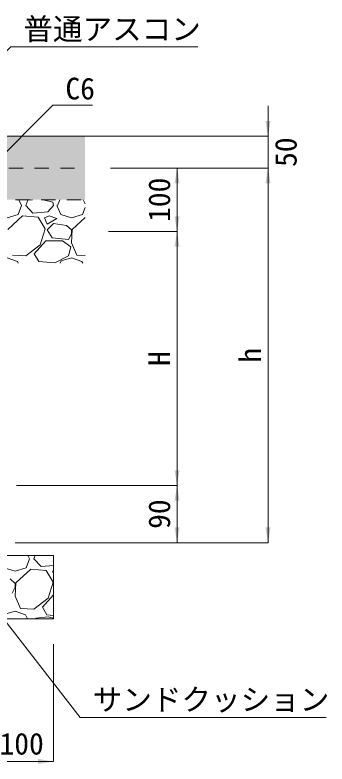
# Model space of a CAD drawing. Units: millimetres at full size. Extents: x 87158 to 122251, y -125707 to -112261.
# Drawn here: x 94207 to 94699, y -121544 to -120364 of the extents above; entities that cross this region are included whole.
import ezdxf
from ezdxf.enums import TextEntityAlignment as Align

# ---------------------------------------------------------------- set-up
doc = ezdxf.new("R2010")
doc.units = ezdxf.units.MM
doc.header["$LTSCALE"] = 30
doc.linetypes.add('USER1', pattern=[1.35, 0.75, -0.6])
for name, color, linetype, lineweight in [('ハッチング_基礎', 150, 'Continuous', 9), ('寸法線', 7, 'Continuous', 13), ('引出線', 4, 'Continuous', 13), ('舗装・基礎', 3, 'Continuous', 13)]:
    doc.layers.add(name, color=color, linetype=linetype, lineweight=lineweight)
doc.layers.add('ハッチング_舗装', color=7, linetype='Continuous')
doc.styles.add('ＭＳ ゴシック', font='')
doc.styles.get('ＭＳ ゴシック').set_extended_font_data('MS Gothic')

# ---------------------------------------------------------------- blocks, each defined once
blk = doc.blocks.new('filled_arrow')
at = {"color": 0, "linetype": 'Continuous', "lineweight": -2}
blk.add_solid([(7.5, 1.25), (0, 0), (7.5, -1.25)], dxfattribs=at)

msp = doc.modelspace()

# ---------------------------------------------------------------- hatches: boundary and pattern name
at = {"layer": 'ハッチング_舗装'}
for points in [[(94116.6, -120605.38), (94317.6, -120605.38), (94317.6, -120555.38), (93934.1, -120555.38), (93934.1, -120595.88, 0.41421), (93939.1, -120600.88), (93989.6, -120600.88), (93989.6, -120605.38)], [(94161.6, -120605.38), (94167.6, -120611.38), (94167.6, -120655.38), (94317.6, -120655.38), (94317.6, -120605.38)]]:
    msp.add_hatch(color=256, dxfattribs=at).paths.add_polyline_path(points)

# ---------------------------------------------------------------- linework, layer by layer
at = {"layer": 'ハッチング_基礎'}
for p, q in [((94213.02, -120655.38), (94217.14, -120664.31)), ((94234.91, -120655.38), (94227.3, -120656.19)), ((94266.93, -120659.23), (94251.53, -120655.38)), ((94274.04, -120664.31), (94277.87, -120655.38)), ((94314.62, -120655.38), (94317.6, -120661.84)), ((94212.06, -120678.54), (94217.14, -120664.31)), ((94224.25, -120664.31), (94227.3, -120656.19)), ((94235.43, -120676.51), (94224.25, -120664.31)), ((94267.94, -120664.31), (94258.8, -120674.47)), ((94267.94, -120664.31), (94266.93, -120659.23)), ((94273.02, -120664.31), (94279.12, -120678.54)), ((94194.79, -120683.62), (94212.06, -120678.54)), ((94258.8, -120674.47), (94235.43, -120676.51)), ((94279.12, -120678.54), (94296.39, -120683.62)), ((94296.39, -120683.62), (94313.66, -120678.54)), ((94313.66, -120678.54), (94317.6, -120667.51)), ((94219.17, -120680.57), (94195.81, -120701.91)), ((94243.56, -120682.6), (94219.17, -120680.57)), ((94254.73, -120700.89), (94243.56, -120682.6)), ((94260.83, -120680.57), (94253.72, -120683.62)), ((94253.72, -120683.62), (94257.78, -120693.78)), ((94257.78, -120693.78), (94273.02, -120684.63)), ((94273.02, -120684.63), (94260.83, -120680.57)), ((94317.6, -120683.47), (94297.41, -120701.91)), ((94246.61, -120726.29), (94254.73, -120700.89)), ((94267.94, -120692.76), (94257.78, -120702.92)), ((94288.26, -120695.81), (94267.94, -120692.76)), ((94296.39, -120702.92), (94288.26, -120695.81)), ((94297.41, -120701.91), (94296.39, -120723.24)), ((94257.78, -120702.92), (94265.91, -120715.11)), ((94291.31, -120718.16), (94296.39, -120709.02)), ((94296.39, -120709.02), (94296.39, -120702.92)), ((94224.25, -120743.56), (94246.61, -120726.29)), ((94237.46, -120740.51), (94255.75, -120720.19)), ((94255.75, -120720.19), (94282.17, -120720.19)), ((94265.91, -120715.11), (94291.31, -120718.16)), ((94282.17, -120720.19), (94295.37, -120729.34)), ((94296.39, -120723.24), (94304.52, -120742.55)), ((94295.37, -120729.34), (94291.31, -120743.56)), ((94194.79, -120746.61), (94211.05, -120752.71)), ((94202.92, -120742.55), (94224.25, -120743.56)), ((94244.57, -120752.71), (94237.46, -120740.51)), ((94291.31, -120743.56), (94269.97, -120754.74)), ((94280.13, -120751.69), (94296.39, -120746.61)), ((94296.39, -120746.61), (94312.65, -120752.71)), ((94304.52, -120742.55), (94317.6, -120743.17)), ((94211.05, -120752.71), (94212.28, -120755.38)), ((94269.97, -120754.74), (94244.57, -120752.71)), ((94278.55, -120755.38), (94280.13, -120751.69)), ((94312.65, -120752.71), (94313.88, -120755.38)), ((94224.83, -121234.98), (94229.91, -121220.76)), ((94227.43, -121215.38), (94229.91, -121220.76)), ((94237.02, -121220.76), (94239.04, -121215.38)), ((94248.2, -121232.95), (94237.02, -121220.76)), ((94267.6, -121231.26), (94248.2, -121232.95)), ((94190.28, -121234.98), (94207.56, -121240.06)), ((94207.56, -121240.06), (94224.83, -121234.98)), ((94231.94, -121237.02), (94208.57, -121258.35)), ((94256.32, -121239.05), (94231.94, -121237.02)), ((94267.5, -121257.34), (94256.32, -121239.05)), ((94267.6, -121239.58), (94266.48, -121240.06)), ((94266.48, -121240.06), (94267.6, -121242.86)), ((94207.56, -121259.37), (94199.43, -121252.26)), ((94202.48, -121274.61), (94207.56, -121265.46)), ((94208.57, -121258.35), (94207.56, -121279.69)), ((94207.56, -121265.46), (94207.56, -121259.37)), ((94259.37, -121282.74), (94267.5, -121257.34)), ((94207.56, -121279.69), (94215.68, -121298.99)), ((94250.23, -121296.96), (94267.6, -121277.65)), ((94237.02, -121300.01), (94259.37, -121282.74)), ((94191.3, -121308.14), (94207.56, -121303.06)), ((94207.56, -121303.06), (94223.81, -121309.15)), ((94215.68, -121298.99), (94237.02, -121300.01)), ((94257.34, -121309.15), (94250.23, -121296.96)), ((94223.81, -121309.15), (94226.69, -121315.38)), ((94239.64, -121315.38), (94240.07, -121314.23)), ((94259.37, -121312.2), (94240.07, -121314.23)), ((94267.6, -121309.97), (94257.34, -121309.15)), ((94267.6, -121314.26), (94259.37, -121312.2))]:
    msp.add_line(p, q, dxfattribs=at)
at = {"layer": '寸法線'}
for p, q in [((94606.1, -120507.38), (94606.1, -120653.38)), ((93994.1, -120555.38), (94606.1, -120555.38)), ((94357.6, -120605.38), (94462.6, -120605.38)), ((94357.6, -120605.38), (94606.1, -120605.38)), ((94357.6, -120605.38), (94606.1, -120605.38)), ((94462.6, -120605.38), (94462.6, -120705.38)), ((94606.1, -120605.38), (94606.1, -121195.38)), ((94354.63, -120705.38), (94462.6, -120705.38)), ((94354.63, -120705.38), (94462.6, -120705.38)), ((94462.6, -120705.38), (94462.6, -121105.38)), ((94209.63, -121105.38), (94462.6, -121105.38)), ((94209.63, -121105.38), (94462.6, -121105.38)), ((94462.6, -121105.38), (94462.6, -121195.38)), ((94207.6, -121195.38), (94462.6, -121195.38)), ((94207.6, -121195.38), (94606.1, -121195.38)), ((94267.6, -121355.38), (94267.6, -121539.89)), ((94167.6, -121539.89), (94267.6, -121539.89))]:
    msp.add_line(p, q, dxfattribs=at)
at = {"layer": '引出線'}
for points in [[(94059.62, -120555.38), (94200.37, -120414.63), (94495.22, -120414.63)], [(94164.6, -120608.38), (94266.65, -120506.34), (94329.05, -120506.34)], [(94110.99, -121215.38), (94309.73, -121470.67), (94697.96, -121470.67)]]:
    msp.add_lwpolyline(points, dxfattribs=at)
at = {"layer": '舗装・基礎'}
for p, q in [((93934.1, -120555.38), (94317.6, -120555.38)), ((94267.6, -121215.38), (93527.6, -121215.38)), ((94267.6, -121215.38), (94267.6, -121315.38)), ((94267.6, -121315.38), (93527.6, -121315.38))]:
    msp.add_line(p, q, dxfattribs=at)
at = {"layer": '舗装・基礎', "linetype": 'USER1'}
for p, q in [((94116.6, -120605.38), (94317.6, -120605.38)), ((94167.6, -120655.38), (94317.6, -120655.38))]:
    msp.add_line(p, q, dxfattribs=at)

# ---------------------------------------------------------------- block references
at = {"layer": '寸法線', "xscale": 3.2, "yscale": 3.2}
for p, rotation in [((94606.1, -120555.38), 90), ((94462.6, -120605.38), 270), ((94606.1, -120605.38), 270), ((94606.1, -120605.38), 270), ((94462.6, -120705.38), 90), ((94462.6, -120705.38), 270), ((94462.6, -121105.38), 90), ((94462.6, -121105.38), 270), ((94462.6, -121195.38), 90), ((94606.1, -121195.38), 90), ((94267.6, -121539.89), 180)]:
    msp.add_blockref('filled_arrow', p, dxfattribs=dict(at, rotation=rotation))

# ---------------------------------------------------------------- texts
at = {"layer": '寸法線', "style": 'ＭＳ ゴシック'}
for s, p in [('50', (94634.1, -120580.38)), ('100', (94434.6, -120655.38)), ('h', (94578.1, -120900.38)), ('H', (94434.6, -120905.38)), ('90', (94434.6, -121150.38))]:
    msp.add_text(s, height=34.18, rotation=90, dxfattribs=at).set_placement(p, align=Align.MIDDLE_CENTER)
msp.add_text('100', height=34.18, dxfattribs=at).set_placement((94217.6, -121511.89), align=Align.MIDDLE_CENTER)
at = {"layer": '引出線', "style": 'ＭＳ ゴシック'}
for s, p in [('普通アスコン', (94220.37, -120369.42)), ('C6', (94286.65, -120463.14)), ('サンドクッション', (94329.73, -121425.28))]:
    msp.add_text(s, height=34.18, dxfattribs=at).set_placement(p, align=Align.TOP_LEFT)

doc.saveas('drawing.dxf')
